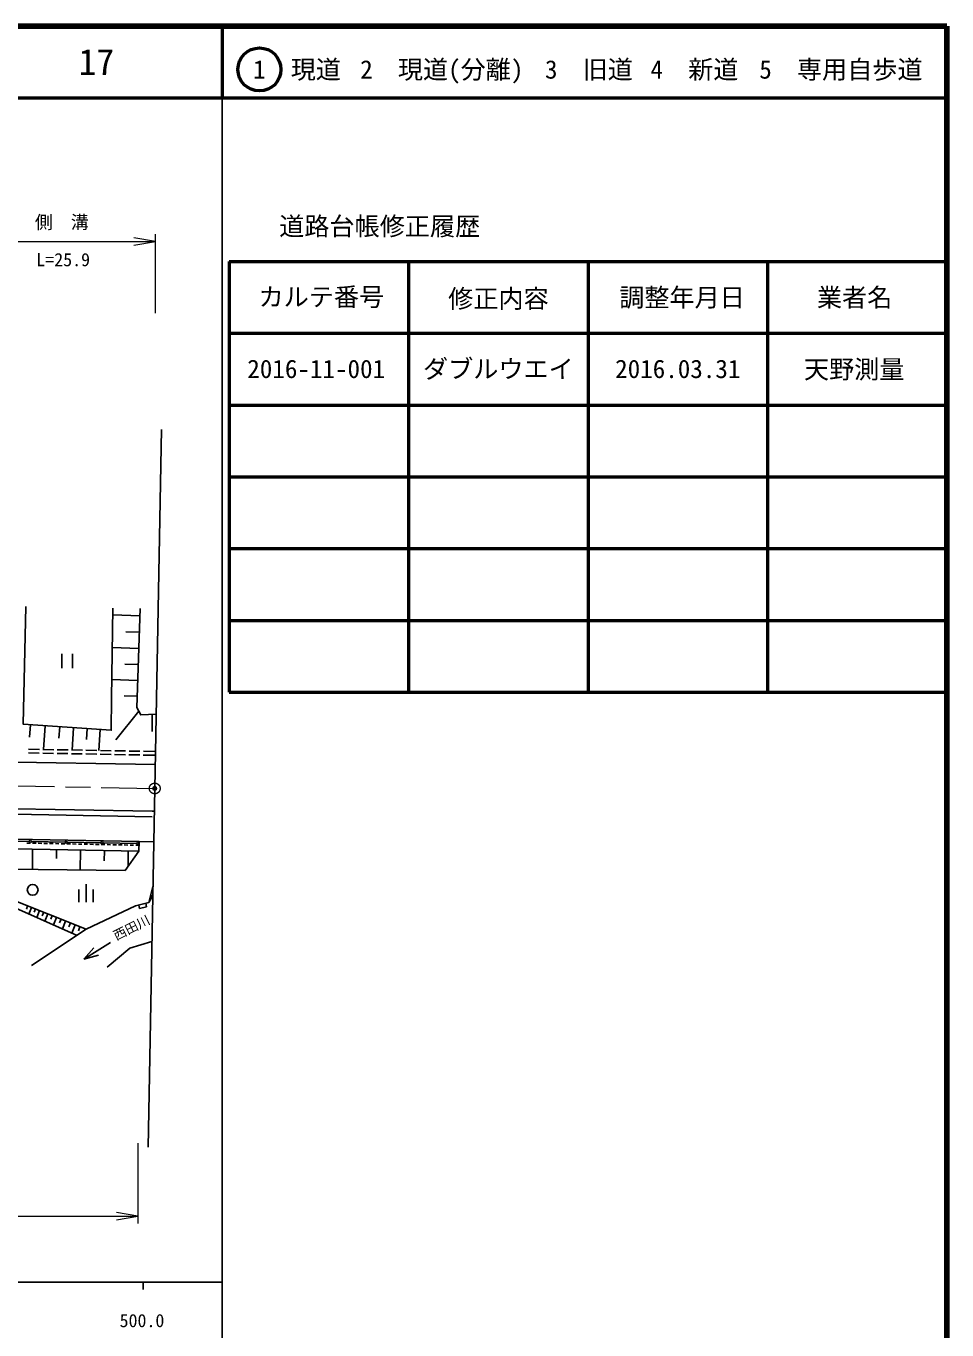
# Model space of a CAD drawing. Units: millimetres at full size, sheet at 1:1000; details may follow other scales. Extents: x 40000 to 680000, y 20000 to 380000.
# Drawn here: x 551696 to 680000, y 198357 to 380000 of the extents above; entities that cross this region are included whole.
import ezdxf
from ezdxf.enums import TextEntityAlignment as Align

# ---------------------------------------------------------------- set-up
doc = ezdxf.new("R2010")
doc.units = ezdxf.units.MM
doc.header["$LTSCALE"] = 1000
doc.header["$PDMODE"] = 32
doc.header["$PDSIZE"] = 500
doc.linetypes.add('CHAIN', pattern=[18.5, 12, -1.5, 3.5, -1.5])
for name, color, linetype, lineweight in [('M-BGD', 7, 'Continuous', 25), ('M-BMK', 2, 'CHAIN', 13), ('M-BMK-OTRS', 5, 'Continuous', 25), ('M-STR-HTXT', 7, 'Continuous', 13), ('M-STR-STRC', 7, 'Continuous', 25), ('M-TTL', 2, 'Continuous', 140), ('M-TTL-BAND', 7, 'Continuous', 25), ('M-TTL-FRAM', 2, 'Continuous', 50), ('M-TTL-LINE', 7, 'Continuous', 50)]:
    doc.layers.add(name, color=color, linetype=linetype, lineweight=lineweight)
doc.layers.add('M-OTRS', color=6, linetype='Continuous')
doc.layers.add('M-TTL-TXT', color=7, linetype='Continuous')
doc.styles.add('ＭＳ ゴシック', font='')
doc.styles.get('ＭＳ ゴシック').set_extended_font_data('MS Gothic')

# ---------------------------------------------------------------- blocks, each defined once
blk = doc.blocks.new('open_arrow')
at = {"color": 0, "linetype": 'Continuous', "lineweight": -2}
blk.add_lwpolyline([(7.5, 1.25), (0, 0), (7.5, -1.25)], dxfattribs=at)

msp = doc.modelspace()

# ---------------------------------------------------------------- linework, layer by layer
at = {"layer": 'M-BGD'}
for p, q in [((567569, 297840), (563762, 297978)), ((567486, 295556), (565583, 295625)), ((556658, 292534), (556658, 290534)), ((558158, 290534), (558158, 292534)), ((567404, 293272), (563693, 293406)), ((567323, 291045), (565468, 291112)), ((567243, 288819), (563626, 288949)), ((567164, 286648), (565356, 286714)), ((567398, 284551), (564179, 280542)), ((569251, 284124), (569277, 281745)), ((552303, 282660), (552187, 280958)), ((554345, 282521), (554121, 279227)), ((556387, 282382), (556278, 280782)), ((558307, 282252), (558096, 279146)), ((560226, 282121), (560124, 280618)), ((562031, 281999), (561832, 279078)), ((552035, 278737), (553534, 278710)), ((552044, 279257), (553544, 279230)), ((554034, 278701), (555534, 278674)), ((554044, 279221), (555544, 279194)), ((556034, 278665), (557534, 278638)), ((556044, 279185), (557543, 279158)), ((558034, 278629), (559533, 278603)), ((558043, 279149), (559543, 279122)), ((560033, 278594), (561533, 278567)), ((560043, 279114), (561543, 279087)), ((562033, 278558), (563533, 278531)), ((562043, 279078), (563542, 279051)), ((564033, 278522), (565533, 278495)), ((564042, 279042), (565542, 279015)), ((566032, 278486), (567532, 278459)), ((566042, 279006), (567542, 278979)), ((568032, 278451), (569708, 278421)), ((568042, 278970), (569717, 278940)), ((569245, 269859), (485616, 271403)), ((502250, 267600), (567433, 266383)), ((502230, 266250), (567407, 265034)), ((551779, 266175), (552279, 266166)), ((552613, 265310), (552571, 262498)), ((552579, 266160), (553079, 266151)), ((553379, 266146), (553879, 266136)), ((554178, 266131), (554678, 266121)), ((554978, 266116), (555478, 266106)), ((555778, 266101), (556278, 266091)), ((555942, 265248), (555925, 264035)), ((556578, 266086), (557078, 266077)), ((557378, 266071), (557878, 266062)), ((558178, 266056), (558678, 266047)), ((558978, 266041), (559478, 266032)), ((559778, 266026), (560277, 266017)), ((560577, 266011), (561077, 266002)), ((561377, 265996), (561877, 265987)), ((562177, 265981), (562677, 265972)), ((562977, 265966), (563477, 265957)), ((563777, 265952), (564277, 265942)), ((564577, 265937), (565077, 265927)), ((565377, 265922), (565876, 265912)), ((566176, 265907), (566676, 265897)), ((566976, 265892), (567423, 265883)), ((567433, 266383), (567407, 265034)), ((567433, 266383), (569484, 266335)), ((559282, 265185), (559229, 262426)), ((562606, 265123), (562573, 263724)), ((565939, 265061), (565903, 262939)), ((560049, 257967), (560049, 260467)), ((569368, 260129), (568786, 257898)), ((569291, 259834), (569363, 259815)), ((559049, 257967), (559049, 259717)), ((561049, 257967), (561049, 259717)), ((568786, 257898), (569345, 258872)), ((569039, 258866), (569302, 258797)), ((569165, 259350), (569297, 259315)), ((551913, 257438), (551734, 256992)), ((552449, 257224), (552076, 256294)), ((553007, 257001), (552821, 256535)), ((553565, 256777), (553177, 255808)), ((554147, 256545), (553953, 256060)), ((554729, 256312), (554324, 255302)), ((566963, 257442), (568786, 257898)), ((567390, 257549), (567511, 257064)), ((567511, 257064), (568481, 257307)), ((568481, 257307), (568360, 257792)), ((555335, 256069), (555133, 255564)), ((555941, 255827), (555520, 254774)), ((556573, 255574), (556362, 255048)), ((557204, 255321), (556766, 254224)), ((557863, 255058), (557643, 254510)), ((558521, 254795), (558064, 253652)), ((559207, 254520), (558978, 253949)), ((563465, 252316), (559758, 250031)), ((559758, 250031), (561146, 251591)), ((559758, 250031), (561776, 250570))]:
    msp.add_line(p, q, dxfattribs=at)
for points in [[(551680, 299133), (551305, 282727), (563554, 281895), (563587, 286375), (563776, 298910)], [(567605, 298839), (567108, 285089), (567673, 284040), (569814, 284154)], [(541230, 262620), (565487, 262359), (567407, 265034)], [(541230, 262620), (549348, 258464), (560068, 254176)], [(558796, 253328), (548159, 258022), (541153, 261531)], [(566963, 257442), (560068, 254176), (552471, 249110)], [(563009, 248916), (566162, 251535), (569227, 252492)]]:
    msp.add_lwpolyline(points, dxfattribs=at)
msp.add_circle((552613, 259661), 750, dxfattribs=at)
at = {"layer": 'M-BMK'}
msp.add_line((358710, 277705), (569622, 273791), dxfattribs=at)
msp.add_circle((569622, 273791), 750, dxfattribs=at)
at = {"layer": 'M-BMK-OTRS'}
for p, q in [((569622, 273791), (570550, 323782)), ((568694, 223799), (569622, 273791))]:
    msp.add_line(p, q, dxfattribs=at)
at = {"layer": 'M-OTRS'}
msp.add_point((569622, 273791), dxfattribs=at)
at = {"layer": 'M-STR-HTXT'}
for p, q in [((569708, 340000), (569708, 351000)), ((543860, 350000), (569708, 350000)), ((567277, 224356), (567277, 213198)), ((502364, 214198), (567277, 214198))]:
    msp.add_line(p, q, dxfattribs=at)
at = {"layer": 'M-STR-STRC'}
for p, q in [((569684, 277119), (543899, 277585)), ((569258, 270609), (485612, 272153)), ((569258, 270609), (569563, 270604)), ((547454, 266499), (552148, 266412)), ((552447, 266406), (557141, 266319)), ((557441, 266313), (562134, 266226)), ((562434, 266221), (567127, 266133))]:
    msp.add_line(p, q, dxfattribs=at)
for centre in [(552297, 266409), (557291, 266316), (562284, 266223), (567277, 266131)]:
    msp.add_circle(centre, 150, dxfattribs=at)
at = {"layer": 'M-TTL'}
for p, q in [((680000, 380000), (40000, 380000)), ((680000, 20000), (680000, 380000))]:
    msp.add_line(p, q, dxfattribs=at)
at = {"layer": 'M-TTL-BAND'}
for p, q in [((579000, 20000), (579000, 370000)), ((40000, 205000), (579000, 205000)), ((568000, 205000), (568000, 204000))]:
    msp.add_line(p, q, dxfattribs=at)
at = {"layer": 'M-TTL-FRAM'}
for p, q in [((580000, 347197), (580000, 287197)), ((580000, 347197), (680000, 347197)), ((580000, 287197), (680000, 287197))]:
    msp.add_line(p, q, dxfattribs=at)
at = {"layer": 'M-TTL-LINE'}
for p, q in [((579000, 380000), (579000, 370000)), ((40000, 370000), (680000, 370000)), ((605000, 347197), (605000, 287197)), ((630000, 347197), (630000, 287197)), ((655000, 347197), (655000, 287197)), ((580000, 337197), (680000, 337197)), ((580000, 327197), (680000, 327197)), ((580000, 317197), (680000, 317197)), ((580000, 307197), (680000, 307197)), ((580000, 297197), (680000, 297197))]:
    msp.add_line(p, q, dxfattribs=at)
msp.add_circle((584213, 373958), 3000, dxfattribs=at)

# ---------------------------------------------------------------- block references
at = {"layer": 'M-STR-HTXT', "xscale": 400, "yscale": 400, "rotation": 180}
for p in [(569708, 350000), (567277, 214198)]:
    msp.add_blockref('open_arrow', p, dxfattribs=at)

# ---------------------------------------------------------------- texts
at = {"layer": 'M-BGD', "style": 'ＭＳ ゴシック'}
msp.add_text('西田川', height=1320, rotation=26.565, dxfattribs=at).set_placement((564443, 252239), align=Align.BOTTOM_LEFT)
at = {"layer": 'M-STR-HTXT', "style": 'ＭＳ ゴシック'}
msp.add_text('側\u3000溝', height=1833, dxfattribs=at).set_placement((556674, 352683), align=Align.MIDDLE_CENTER)
msp.add_text('L=25.9', height=1833, dxfattribs=at).set_placement((556868, 345993), align=Align.BOTTOM_CENTER)
at = {"layer": 'M-TTL-BAND', "style": 'ＭＳ ゴシック'}
msp.add_text('500.0', height=1833, dxfattribs=at).set_placement((567844, 198195), align=Align.BOTTOM_CENTER)
at = {"layer": 'M-TTL-TXT', "style": 'ＭＳ ゴシック'}
for s, height, p in [('17', 3666, (561497, 375000)), ('1\u3000現道', 2566, (589448, 373958)), ('2\u3000現道(分離)', 2566, (609619, 373958)), ('3\u3000旧道', 2566, (630121, 373958)), ('4\u3000新道', 2566, (644824, 373958)), ('5\u3000専用自歩道', 2566, (665228, 373958)), ('道路台帳修正履歴', 2566, (600968, 352113)), ('カルテ番号', 2566, (592839, 342277)), ('修正内容', 2566, (617509, 342023)), ('調整年月日', 2566, (643089, 342197)), ('業者名', 2566, (667134, 342197)), ('2016-11-001', 2566, (592120, 332245)), ('ダブルウエイ', 2566, (617500, 332245)), ('2016.03.31', 2566, (642500, 332245)), ('天野測量', 2566, (667077, 332189))]:
    msp.add_text(s, height=height, dxfattribs=at).set_placement(p, align=Align.MIDDLE_CENTER)

doc.saveas('drawing.dxf')
